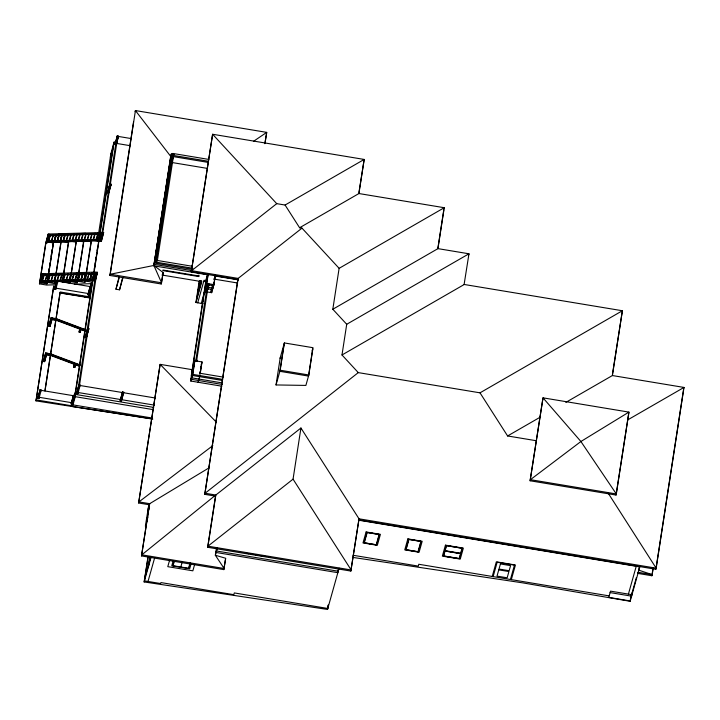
<?xml version="1.0" encoding="UTF-8"?>
<svg xmlns="http://www.w3.org/2000/svg" width="720" height="720" viewBox="0 0 720 720"><rect width="100%" height="100%" fill="white"/><g stroke="black" fill="none" stroke-linecap="round" stroke-linejoin="round"><path stroke-width="1.08" d="M216.45 548.631L215.343 555.246L225.729 558.279L223.848 569.61L141.507 555.93L149.373 504.783L138.636 502.992L160.119 364.356L192.339 369.702L190.728 381.033L221.913 386.217M56.574 284.742L46.611 285.048L39.456 283.86L45.756 242.937L48.258 234.027L103.644 232.506L101.313 241.326L100.116 241.128L100.287 239.994M48.258 234.027L45.918 242.847L39.969 281.493L42.138 273.798L96.327 272.079L93.987 280.908L95.184 281.106L97.515 272.286L96.201 272.52M39.456 283.86L42.138 273.798M61.236 241.164L54.531 283.545L47.367 282.357L46.953 283.824L40.986 282.834L41.166 281.7M42.678 276.3L41.202 282.087L94.203 280.17M41.859 281.709L42.336 281.691L41.859 281.709L43.695 275.202M47.979 241.938L50.355 234.981L48.456 241.92M49.446 234.225L47.115 243.045L45.918 242.847M44.856 281.601L45.333 281.583L44.856 281.601L46.692 275.094M50.976 241.83L53.352 234.873L51.453 241.812M47.466 279.513L47.808 277.308M48.825 270.666L49.167 268.461M49.68 265.14L50.022 262.926M50.355 260.712L50.697 258.507M51.039 256.293L51.381 254.079M51.723 251.865L52.065 249.651M52.569 246.339L52.911 244.125M46.953 283.824L53.667 241.434L60.831 242.631L56.061 273.591M47.538 281.25L53.667 241.434M47.853 281.493L50.22 274.536L48.33 281.475M56.277 235.188L53.973 241.722L55.872 234.783M54.45 241.704L56.349 234.765M50.85 281.385L51.327 281.367L50.85 281.385L52.749 274.446M59.274 235.08L56.97 241.614L58.869 234.675M57.447 241.596L59.346 234.657M53.847 281.313L54.387 280.836L54.315 281.295L53.847 281.313L55.746 274.338M62.271 235.008L59.967 241.542L61.605 235.494M60.435 241.524L62.082 235.476M152.784 419.103L36 400.878L53.496 287.208L53.775 286.236L55.944 286.596M36 400.878L53.775 286.236M54.531 283.545L55.719 275.805M37.728 398.403L40.068 389.583L41.256 389.781L41.085 390.915L39.888 390.717L37.728 398.403L38.925 398.601L41.166 390.348L73.395 395.703L71.433 402.651L39.213 397.296M79.605 366.309L75.582 364.797L74.817 367.497L73.629 367.299L74.448 364.374L51.282 355.68L46.512 354.888L44.613 361.656L43.416 361.458L45.675 352.908L46.872 353.106L46.611 354.519L51.39 355.311L79.272 365.778M85.032 331.074L81 329.562L80.244 332.253L79.056 332.055L79.875 329.139L56.709 320.445L51.939 319.653L50.031 326.421L48.843 326.223L51.102 317.673L52.29 317.871L52.038 319.284L56.817 320.076L85.725 330.93M54.531 289.278L56.862 280.458L58.059 280.656L57.879 281.79L56.691 281.592L54.531 289.278L55.719 289.476L57.969 281.223L90.189 286.578L88.236 293.526L56.016 288.171M39.888 390.717L40.068 389.583M43.416 361.458L45.675 352.908M48.843 326.223L51.102 317.673M56.691 281.592L56.862 280.458M56.844 281.169L57.321 281.151L56.844 281.169L58.743 274.23M65.268 234.864L62.964 241.398L64.602 235.386M38.925 398.601L39.096 397.467L37.908 397.269M44.613 361.656L46.413 354.717M50.031 326.421L51.84 319.482M55.719 289.476L55.899 288.342M63.441 241.38L65.079 235.368M59.841 281.061L60.318 281.043L59.841 281.061L61.677 274.545M65.961 241.29L66.438 241.272L65.961 241.29L67.797 234.774M45.072 389.673L59.985 292.869L90.504 297.585M44.982 391.05L60.237 291.969L88.875 296.73L91.467 286.2L90.279 286.002L87.939 294.831L89.136 295.029M62.271 282.168L68.4 242.352L63.288 241.506M68.643 241.992L62.514 281.808L69.669 283.005L70.083 281.538L77.247 282.726L84.015 240.21L84.42 240.615L83.943 240.633L85.779 234.126M51.39 355.311L51.561 354.177L46.872 353.106M56.817 320.076L56.988 318.942L52.29 317.871M62.838 280.953L63.315 280.935L62.838 280.953L64.674 274.437M68.958 241.182L69.435 241.164L68.958 241.182L70.794 234.666M71.262 234.648L69.435 241.164M65.835 280.845L68.202 273.888L66.312 280.827M71.955 241.065L72.432 241.056L71.955 241.065L73.854 234.126M68.832 280.737L69.309 280.719L68.832 280.737L70.731 273.798L71.136 274.203M74.952 240.957L75.429 240.939L74.952 240.957L76.851 234.018M69.669 283.005L76.383 240.615L83.547 241.803L77.247 282.726M70.254 280.431L76.383 240.615M73.665 274.113L74.133 274.095L71.829 280.629L74.205 273.672M77.949 240.849L78.426 240.831L77.949 240.849L79.848 233.91M80.946 240.741L81.423 240.723L80.946 240.741L82.782 234.234M74.826 280.521L77.13 273.987L74.826 280.521L76.725 273.582M75.303 280.503L77.202 273.564M79.659 273.897L77.823 280.413L79.929 274.383M83.124 273.771L80.82 280.296L82.458 274.293M86.94 240.525L87.417 240.507L86.94 240.525L88.776 234.018M81.297 280.287L82.926 274.275M89.244 234L87.417 240.507M86.121 273.663L83.817 280.188L85.455 274.185M89.937 240.417L90.414 240.399L89.937 240.417L91.773 233.901M84.294 280.179L85.923 274.167M77.652 281.259L84.816 282.456L91.116 241.533L87.021 240.849M92.241 233.892L90.414 240.399M85.392 279.882L86.247 274.356M86.589 272.142L91.359 241.173M86.814 280.08L89.19 273.123L87.291 280.062M92.934 240.309L93.411 240.291L92.934 240.309L94.833 233.37M73.629 367.299L74.349 364.212M79.056 332.055L79.776 328.977M74.817 367.497L75.501 364.563M80.244 332.253L80.928 329.319M89.811 279.972L91.71 273.033L89.811 279.972L92.115 273.447L91.647 273.465M95.931 240.201L96.408 240.183L95.931 240.201L97.83 233.262M71.145 403.956L73.476 395.136L74.673 395.334L72.333 404.154L71.145 403.956L71.316 402.813M87.939 294.831L88.119 293.688M90.288 279.954L92.187 273.015M72.333 404.154L72.072 405.855L72.675 405.954L75.276 396.684M72.774 401.31L72.513 403.011L74.673 395.334M89.919 289.971L89.577 292.185L92.385 282.177L98.685 241.254L92.547 240.237M90.423 286.65L90.837 283.167M97.407 241.272L110.925 153.504M72.81 401.94L72.378 404.784L152.001 418.005M92.52 280.701L74.682 396.585L153.207 409.626M92.862 278.487L93.168 275.895M94.185 269.262L94.734 266.319M95.076 264.105L95.418 261.891M95.76 259.686L96.057 257.094M96.399 254.889L96.741 252.675M97.083 250.461L97.632 247.518M98.478 241.983L113.526 144.225M101.088 233.568L98.928 240.093L101.151 233.145M36.27 399.906L72.072 405.855L75.294 394.389L114.147 142.029L116.316 142.398M93.204 279.855L95.031 272.916M76.662 393.444L79.002 384.624L80.199 384.822L80.019 385.965L78.822 385.767L76.662 393.444L77.859 393.651L80.091 385.515L155.151 397.989M93.987 280.908L95.94 273.447M107.559 192.825L109.908 183.96L111.096 184.158L110.925 185.292L108.747 193.023L107.559 192.825L109.908 183.96M114.993 144.513L117.333 135.693L118.521 135.891L118.341 137.025L116.181 144.711L114.993 144.513L117.333 135.693M77.814 390.573L94.797 280.278L96.75 273.33L88.263 328.455L86.31 335.412M96.111 273.159L96.03 273.654L43.029 275.58M78.822 385.767L79.002 384.624M87.66 328.356L85.329 337.176L87.66 328.356L88.857 328.554L86.526 337.374M77.859 393.651L78.039 392.508M101.313 241.326L103.644 232.506M116.181 144.711L116.361 143.577M79.596 384.723L88.083 329.598L86.13 336.546M102.492 234.387L117.747 136.926L115.794 143.874L101.097 239.355L101.934 236.376M109.89 275.463L110.232 274.257L153.873 265.455L163.125 272.547L161.55 282.78L161.208 283.986L109.89 275.463L133.542 121.905M123.066 277.308L119.547 289.818L115.965 289.224L119.043 277.002M119.547 289.818L122.328 278.64M120.294 400.239L122.562 391.842L123.759 392.04L121.419 400.878L120.222 400.68L120.402 399.546M120.222 400.68L122.562 391.842M121.419 400.878L121.59 399.744M174.609 154.494L171.342 153.954L170.676 156.33L153.873 265.455L161.55 282.78L110.232 274.257L135.432 110.565L266.715 132.372L265.005 143.451M170.982 155.232L154.179 264.357L191.448 270.549M205.551 287.244L207.468 274.743L153.774 265.824L171.342 153.954M192.879 268.281L155.907 262.143L172.872 153.459L208.755 159.417M155.907 262.143L172.872 153.459M157.275 261.198L173.376 156.627L208.098 162.387M161.208 283.986L163.125 272.547M148.896 504.18L145.368 526.203L147.933 517.068M148.932 504.639L147.564 513.504L149.49 506.673M149.166 504.324L148.401 508.995L149.454 505.233M191.304 271.773L212.616 134.262L364.176 159.435L358.92 193.536L299.601 227.745L285.084 205.038L276.723 203.652L212.616 134.262L191.304 271.773L237.843 279.504L238.158 278.406L301.986 228.141L339.12 268.326L332.82 309.249L346.716 324.279L341.991 354.978L358.281 372.609L480.006 392.832L622.377 310.743L612.396 375.543L565.821 402.39M339.111 568.188L327.519 609.435L144.126 581.949L147.996 556.857M148.149 556.767L144.441 580.86L160.659 583.551L160.938 582.57L233.811 594.675L234.297 592.929L327.789 608.463L328.293 605.187M148.113 567.792L149.805 556.767M148.518 566.334L150.048 556.389M198.702 276.543L198.855 275.994L162.972 270.036L162.774 270.576L198.702 276.543L198.936 275.031M203.22 303.723L195.921 302.508L199.143 281.565M196.74 299.583L199.629 280.845M197.154 298.116L199.827 280.728M199.818 281.061L198.378 290.421L201.033 280.818M199.881 284.922L200.547 280.629M190.575 380.25L190.899 378.153M191.223 376.047L206.028 279.864L207.468 274.743M191.754 374.247L206.595 277.857M193.293 366.822L191.376 379.323L222.399 384.48M193.707 365.355L191.781 377.856L221.724 382.833M205.956 285.786L207.72 274.32M194.553 361.836L192.456 375.48L222.399 380.457M208.071 274.023L206.451 284.544L207.648 284.742M190.881 381.06L192.762 374.382L194.859 360.738L202.023 361.935L200.268 373.302L223.056 377.082M201.339 303.219L206.757 283.446L208.215 274.005M195.786 360.603L206.316 292.194L208.269 285.246L196.722 360.27M207.855 284.004L207.675 285.147L208.872 285.345L209.043 284.202L207.855 284.004L205.515 292.833L205.695 291.69L204.498 291.492M209.043 284.202L206.883 291.888L211.662 292.68L211.833 291.546M211.995 290.502L212.31 288.423M212.706 288.441L213.03 286.353M199.764 373.707L200.079 371.655M200.556 368.586L200.871 366.543L200.457 368.01M213.12 286.974L213.759 282.807M214.245 279.675L214.56 277.596M199.962 374.4L201.717 363.033M215.235 275.22L213.615 285.732L208.836 284.94M211.662 292.68L213.921 284.634L215.379 275.193M215.514 496.125L207.639 547.281L350.847 571.068L359.028 518.814L300.933 428.013L215.82 495.027L215.514 496.125L204.777 494.343L237.843 279.504M264.825 143.703L266.715 132.372L253.737 141.174M216.783 548.172L216.117 552.474L337.842 572.688L338.346 569.421M217.026 547.785L216.531 551.007L338.256 571.23L338.589 569.043M223.848 569.61L225.378 559.665M280.053 358.317L284.373 342.945L313.02 347.706L308.817 374.985L305.883 385.416L276.039 384.948L280.242 357.66M284.067 344.043L279.864 371.322L308.511 376.083L312.705 348.804L312.129 350.874M276.039 384.948L280.179 370.224L284.373 342.945M207.639 547.281L207.945 546.183L351.153 569.97L293.058 479.16L300.933 428.013M358.956 192.438L364.176 159.435L285.084 205.038M327.519 609.435L328.185 605.07M350.847 571.068L359.028 518.814L656.172 568.17L684 387.432L612.396 375.543M437.814 248.625L443.772 209.916M332.82 309.249L437.949 248.634L444.249 207.711L358.92 193.536M464.112 284.481L468.972 253.791L437.949 248.634M530.1 480.78L543.006 397.836L628.929 412.11L616.329 493.956L616.023 495.054L530.1 480.78L543.006 397.836L580.905 441.504L616.329 493.956L530.406 479.682L580.905 441.504L628.929 412.11L616.023 495.054M612.423 374.445L622.377 310.743L464.247 284.481L341.991 354.978M352.575 557.37L522.486 582.831L630.144 601.29L631.215 594.603M632.232 591.93L631.584 596.169L610.101 592.596M632.385 592.146L631.998 594.702L610.515 591.138L608.76 597.393L630.234 600.957M653.211 567.981L652.185 574.641L637.866 572.265L637.56 573.363L651.879 575.739L653.076 567.963M358.722 519.912L655.866 569.268L683.523 389.637M72.513 406.512L151.776 418.797M49.329 234.666L47.448 241.344L57.384 240.984M40.986 282.834L43.326 273.996L43.2 274.437L45.414 274.356M42.336 281.691L44.163 275.184M53.973 241.722L55.809 235.206M45.333 281.583L47.16 275.076M56.97 241.614L58.806 235.098M59.967 241.542L61.794 235.026M51.327 281.367L53.217 274.428M62.964 241.398L64.8 234.882M54.315 281.295L56.214 274.32M66.438 241.272L68.265 234.756M57.321 281.151L59.148 274.635M60.318 281.043L62.145 274.527M72.432 241.056L74.331 234.117M52.038 319.284L50.922 318.807M63.315 280.935L65.142 274.419M75.429 240.939L77.328 234.009M78.426 240.831L80.325 233.892M46.611 354.519L45.495 354.051M69.309 280.719L71.199 273.78M81.423 240.723L83.25 234.216M71.829 280.629L73.728 273.69M84.42 240.615L86.247 234.108M110.646 154.476L114.147 142.029M110.358 157.158L112.968 147.888M79.461 274.401L77.895 279.981L78.363 279.963M78.3 280.395L80.127 273.879M80.82 280.296L82.656 273.789M93.411 240.291L95.31 233.352M83.817 280.188L85.653 273.681M109.197 190.917L111.096 184.158M96.408 240.183L98.307 233.244M84.816 282.456L85.23 280.989L92.385 282.177M98.928 240.093L100.764 233.577M135.126 111.663L135.432 110.565L170.676 156.33M100.449 239.427L102.069 233.676M100.116 241.128L102.447 232.308L97.911 232.902M94.707 272.925L93.267 279.423M89.307 293.886L91.467 286.2M59.958 292.941L88.605 297.702L91.485 287.46M95.355 279.972L97.515 272.286M86.697 336.24L88.857 328.554M73.08 400.23L75.384 392.031L75.978 392.13M77.922 390.69L78.759 387.702M115.965 289.224L119.529 276.534M172.557 159.552L173.376 156.627M121.932 396.63L122.769 393.651M121.482 400.437L123.651 392.733M138.636 502.992L160.119 364.356L216.261 422.064M198.171 291.546L200.97 281.565M197.595 295.272L201.645 280.845M195.921 302.508L201.78 281.646L161.937 275.031M197.712 302.805L204.039 280.296L206.235 280.665M204.669 290.358L206.631 283.401M202.419 302.724L203.319 299.52M206.712 293.031L208.872 285.345M148.608 507.87L149.688 503.685L209.25 467.73M210.465 292.482L212.418 285.534M212.121 290.511L213.786 284.598M192.033 370.8L192.339 369.702M192.6 368.793L194.859 360.738M192.42 369.927L194.373 362.979M141.507 555.93L149.688 503.685L138.942 501.894L212.823 445.617M201.15 365.013L202.023 361.935M198.045 382.248L199.917 375.57M144.963 577.449L148.635 564.381M149.049 562.923L150.813 556.641M144.126 581.949L151.173 556.911M148.014 581.454L154.674 557.766M169.542 560.412L167.787 566.658L192.852 570.825L194.607 564.57M173.187 560.799L171.783 565.794L189.684 568.764L191.088 563.778M173.925 561.492L172.755 565.668L188.865 568.341L190.332 563.13M173.079 565.623L174.231 561.528M180.837 566.91L182.277 561.789M204.777 494.343L238.158 278.406L191.619 270.675L276.723 203.652M188.595 568.197L190.035 563.076M217.386 547.965L215.343 555.246L224.154 568.512L141.813 554.832L214.974 495.621M443.943 208.809L444.249 207.711L339.12 268.326M468.666 254.889L468.972 253.791L346.716 324.279M445.167 550.602L446.535 545.706L462.051 548.28L460.674 553.176M492.228 576.468L496.341 561.825L515.439 565.002L511.317 579.636M493.119 576.612L497.16 562.248L514.467 565.128L510.426 579.492M683.694 388.53L684 387.432L627.723 419.886M628.416 594.108L636.228 566.298M632.52 591.291L636.372 577.584M639.279 567.243L638.487 570.069L652.185 574.641L651.879 575.739M630.144 601.29L639.81 566.892L358.416 520.155M655.866 569.268L656.172 568.17L608.292 493.326M358.281 372.609L205.083 493.245L215.82 495.027L207.945 546.183L293.058 479.16M480.006 392.832L507.6 435.96L540.594 416.943M58.158 234.342L65.889 234.063M78.039 233.622L85.761 233.343M49.149 235.8L102.15 233.883M59.598 240.903L78.363 240.219M81.675 240.102L96.03 239.58M48.051 241.515L48.519 241.497M51.048 241.407L51.516 241.389M54.045 241.29L54.513 241.281M57.042 241.182L57.51 241.173M60.039 241.074L60.507 241.056M63.036 240.966L63.504 240.948M47.277 242.478L100.278 240.561M56.457 273.96L64.188 273.681M76.329 273.24L84.06 272.961M52.686 274.878L53.154 274.86M55.674 274.797L56.151 274.779M88.65 273.573L89.118 273.555M41.373 280.953L94.374 279.036L94.158 280.332L61.029 281.538M41.328 281.115L55.683 280.593M60.102 280.44L75.555 279.873M79.974 279.72L94.329 279.198M74.898 280.089L75.366 280.071M80.892 279.873L81.36 279.855M83.889 279.765L84.357 279.747M86.886 279.657L87.354 279.639M89.883 279.549L90.351 279.531M41.148 282.258L56.61 281.691M102.42 232.425L103.05 232.407M74.268 284.193L91.971 283.644M84.753 297.063L88.614 297.657M131.247 138.582L118.431 136.449L116.478 143.406L130.356 145.71M117.153 136.827L118.341 137.025M172.359 155.286L208.242 161.244M171.729 162.477L207.531 168.426M109.728 185.094L110.925 185.292M299.601 227.745L301.986 228.141M103.473 233.64L48.078 235.161M71.883 241.398L75.969 242.082M49.275 242.244L53.253 242.901M156.42 260.307L192.303 266.274M154.539 263.079L191.592 269.235M214.632 275.931L238.5 279.9M213.759 279.045L237.627 283.005M203.724 281.394L206.415 281.844M206.757 283.446L213.921 284.634M208.17 287.316L211.752 287.91M207.756 288.783L211.338 289.377M97.344 273.429L41.958 274.941M90.099 287.145L91.296 287.343M54.936 282.087L56.988 282.429M52.11 318.51L56.889 319.302M87.489 329.499L88.686 329.697M280.179 370.224L308.817 374.985M192.762 374.382L222.705 379.359M49.554 354.222L51.462 354.546M507.6 435.96L536.238 440.721M43.587 360.324L44.784 360.522M73.8 366.156L74.997 366.354M122.391 392.976L123.588 393.174M76.842 392.31L120.501 399.51M121.095 399.609L154.278 405.117M75.294 394.389L153.747 407.421M73.305 396.27L74.493 396.468M444.843 550.638L460.953 553.32M444.762 550.917L460.872 553.59M609.174 595.89L418.761 564.264L418.356 566.109L353.151 555.282M246.681 553.338L248.85 553.698M251.019 554.058L253.197 554.418M255.366 554.778L257.535 555.138M259.713 555.498L261.882 555.858M264.051 556.227L266.229 556.587M268.398 556.947L270.567 557.307M56.988 318.942L84.87 329.409M57.942 319.698L80.046 328.005M81.18 328.428L84.195 329.562M51.561 354.177L80.478 365.031M52.515 354.942L74.619 363.24M75.753 363.663L79.785 365.175M47.493 241.182L47.322 242.316L100.323 240.399L100.494 239.256L47.493 241.182M196.128 360.171L195.948 361.305L197.145 361.503L197.316 360.369L196.128 360.171M366.093 531.954L363.006 542.934L377.325 545.31L380.412 534.339L366.093 531.954M366.903 532.377L363.978 542.808L376.506 544.887L379.44 534.465L366.903 532.377M367.182 532.521L364.302 542.772L376.236 544.752L379.116 534.501L367.182 532.521M407.853 538.893L404.775 549.873L419.094 552.249L422.181 541.278L407.853 538.893M408.672 539.316L405.747 549.747L418.275 551.826L421.209 541.404L408.672 539.316M408.951 539.46L406.071 549.702L418.005 551.691L420.885 541.44L408.951 539.46M445.446 545.139L442.359 556.119L460.26 559.089L463.347 548.118L445.446 545.139M446.265 545.562L443.331 555.993L459.441 558.666L462.375 548.235L446.265 545.562M445.032 551.052L443.655 555.948L459.171 558.531L460.548 553.635L445.032 551.052M498.771 569.862L497.007 576.108L507.159 577.791L508.914 571.545L498.771 569.862M500.427 563.94L498.996 569.043L509.139 570.726L510.579 565.632L500.427 563.94"/></g></svg>
